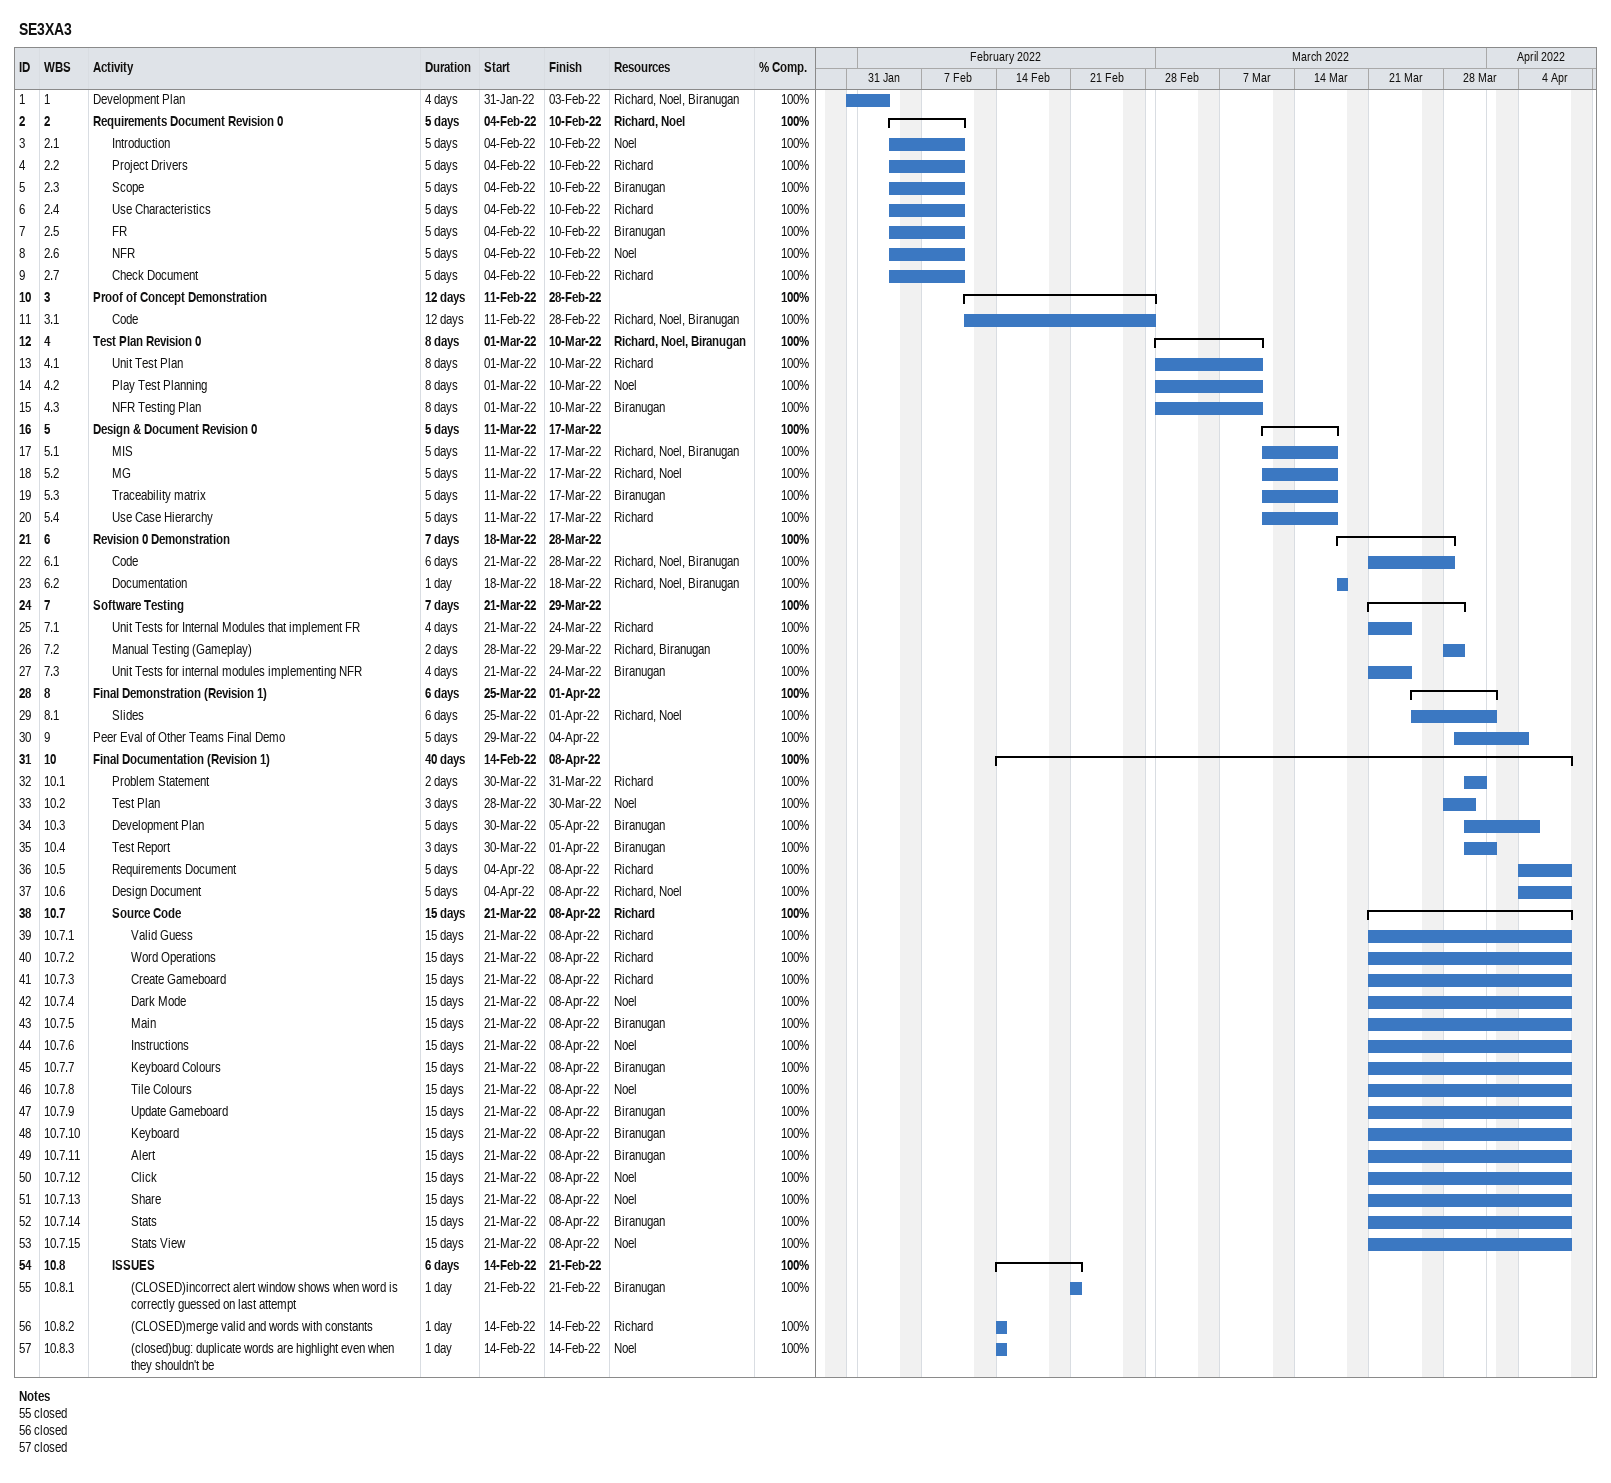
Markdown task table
SE3XA3

| ID | WBS | Task | Duration | Start | Finish | Resources | % complete |
|---|---|---|---|---|---|---|---|
| 1 | 1 | Development Plan | 4d | 2022-01-31 | 2022-02-03 | Richard, Noel, Biranugan | 100 |
| 2 | 2 | **Requirements Document Revision 0** | 5d | 2022-02-04 | 2022-02-10 | Richard, Noel | 100 |
| 3 | 2.1 | Introduction | 5d | 2022-02-04 | 2022-02-10 | Noel | 100 |
| 4 | 2.2 | Project Drivers | 5d | 2022-02-04 | 2022-02-10 | Richard | 100 |
| 5 | 2.3 | Scope | 5d | 2022-02-04 | 2022-02-10 | Biranugan | 100 |
| 6 | 2.4 | Use Characteristics | 5d | 2022-02-04 | 2022-02-10 | Richard | 100 |
| 7 | 2.5 | FR | 5d | 2022-02-04 | 2022-02-10 | Biranugan | 100 |
| 8 | 2.6 | NFR | 5d | 2022-02-04 | 2022-02-10 | Noel | 100 |
| 9 | 2.7 | Check Document | 5d | 2022-02-04 | 2022-02-10 | Richard | 100 |
| 10 | 3 | **Proof of Concept Demonstration** | 12d | 2022-02-11 | 2022-02-28 |  | 100 |
| 11 | 3.1 | Code | 12d | 2022-02-11 | 2022-02-28 | Richard, Noel, Biranugan | 100 |
| 12 | 4 | **Test Plan Revision 0** | 8d | 2022-03-01 | 2022-03-10 | Richard, Noel, Biranugan | 100 |
| 13 | 4.1 | Unit Test Plan | 8d | 2022-03-01 | 2022-03-10 | Richard | 100 |
| 14 | 4.2 | Play Test Planning | 8d | 2022-03-01 | 2022-03-10 | Noel | 100 |
| 15 | 4.3 | NFR Testing Plan | 8d | 2022-03-01 | 2022-03-10 | Biranugan | 100 |
| 16 | 5 | **Design & Document Revision 0** | 5d | 2022-03-11 | 2022-03-17 |  | 100 |
| 17 | 5.1 | MIS | 5d | 2022-03-11 | 2022-03-17 | Richard, Noel, Biranugan | 100 |
| 18 | 5.2 | MG | 5d | 2022-03-11 | 2022-03-17 | Richard, Noel | 100 |
| 19 | 5.3 | Traceability matrix | 5d | 2022-03-11 | 2022-03-17 | Biranugan | 100 |
| 20 | 5.4 | Use Case Hierarchy | 5d | 2022-03-11 | 2022-03-17 | Richard | 100 |
| 21 | 6 | **Revision 0 Demonstration** | 7d | 2022-03-18 | 2022-03-28 |  | 100 |
| 22 | 6.1 | Code | 6d | 2022-03-21 | 2022-03-28 | Richard, Noel, Biranugan | 100 |
| 23 | 6.2 | Documentation | 1d | 2022-03-18 | 2022-03-18 | Richard, Noel, Biranugan | 100 |
| 24 | 7 | **Software Testing** | 7d | 2022-03-21 | 2022-03-29 |  | 100 |
| 25 | 7.1 | Unit Tests for Internal Modules that implement FR | 4d | 2022-03-21 | 2022-03-24 | Richard | 100 |
| 26 | 7.2 | Manual Testing (Gameplay) | 2d | 2022-03-28 | 2022-03-29 | Richard, Biranugan | 100 |
| 27 | 7.3 | Unit Tests for internal modules implementing NFR | 4d | 2022-03-21 | 2022-03-24 | Biranugan | 100 |
| 28 | 8 | **Final Demonstration (Revision 1)** | 6d | 2022-03-25 | 2022-04-01 |  | 100 |
| 29 | 8.1 | Slides | 6d | 2022-03-25 | 2022-04-01 | Richard, Noel | 100 |
| 30 | 9 | Peer Eval of Other Teams Final Demo | 5d | 2022-03-29 | 2022-04-04 |  | 100 |
| 31 | 10 | **Final Documentation (Revision 1)** | 40d | 2022-02-14 | 2022-04-08 |  | 100 |
| 32 | 10.1 | Problem Statement | 2d | 2022-03-30 | 2022-03-31 | Richard | 100 |
| 33 | 10.2 | Test Plan | 3d | 2022-03-28 | 2022-03-30 | Noel | 100 |
| 34 | 10.3 | Development Plan | 5d | 2022-03-30 | 2022-04-05 | Biranugan | 100 |
| 35 | 10.4 | Test Report | 3d | 2022-03-30 | 2022-04-01 | Biranugan | 100 |
| 36 | 10.5 | Requirements Document | 5d | 2022-04-04 | 2022-04-08 | Richard | 100 |
| 37 | 10.6 | Design Document | 5d | 2022-04-04 | 2022-04-08 | Richard, Noel | 100 |
| 38 | 10.7 | **Source Code** | 15d | 2022-03-21 | 2022-04-08 | Richard | 100 |
| 39 | 10.7.1 | Valid Guess | 15d | 2022-03-21 | 2022-04-08 | Richard | 100 |
| 40 | 10.7.2 | Word Operations | 15d | 2022-03-21 | 2022-04-08 | Richard | 100 |
| 41 | 10.7.3 | Create Gameboard | 15d | 2022-03-21 | 2022-04-08 | Richard | 100 |
| 42 | 10.7.4 | Dark Mode | 15d | 2022-03-21 | 2022-04-08 | Noel | 100 |
| 43 | 10.7.5 | Main | 15d | 2022-03-21 | 2022-04-08 | Biranugan | 100 |
| 44 | 10.7.6 | Instructions | 15d | 2022-03-21 | 2022-04-08 | Noel | 100 |
| 45 | 10.7.7 | Keyboard Colours | 15d | 2022-03-21 | 2022-04-08 | Biranugan | 100 |
| 46 | 10.7.8 | Tile Colours | 15d | 2022-03-21 | 2022-04-08 | Noel | 100 |
| 47 | 10.7.9 | Update Gameboard | 15d | 2022-03-21 | 2022-04-08 | Biranugan | 100 |
| 48 | 10.7.10 | Keyboard | 15d | 2022-03-21 | 2022-04-08 | Biranugan | 100 |
| 49 | 10.7.11 | Alert | 15d | 2022-03-21 | 2022-04-08 | Biranugan | 100 |
| 50 | 10.7.12 | Click | 15d | 2022-03-21 | 2022-04-08 | Noel | 100 |
| 51 | 10.7.13 | Share | 15d | 2022-03-21 | 2022-04-08 | Noel | 100 |
| 52 | 10.7.14 | Stats | 15d | 2022-03-21 | 2022-04-08 | Biranugan | 100 |
| 53 | 10.7.15 | Stats View | 15d | 2022-03-21 | 2022-04-08 | Noel | 100 |
| 54 | 10.8 | **ISSUES** | 6d | 2022-02-14 | 2022-02-21 |  | 100 |
| 55 | 10.8.1 | (CLOSED)incorrect alert window shows when word is correctly guessed on last attempt | 1d | 2022-02-21 | 2022-02-21 | Biranugan | 100 |
| 56 | 10.8.2 | (CLOSED)merge valid and words with constants | 1d | 2022-02-14 | 2022-02-14 | Richard | 100 |
| 57 | 10.8.3 | (closed)bug: duplicate words are highlight even when they shouldn't be | 1d | 2022-02-14 | 2022-02-14 | Noel | 100 |

Notes
- 55: closed
- 56: closed
- 57: closed
